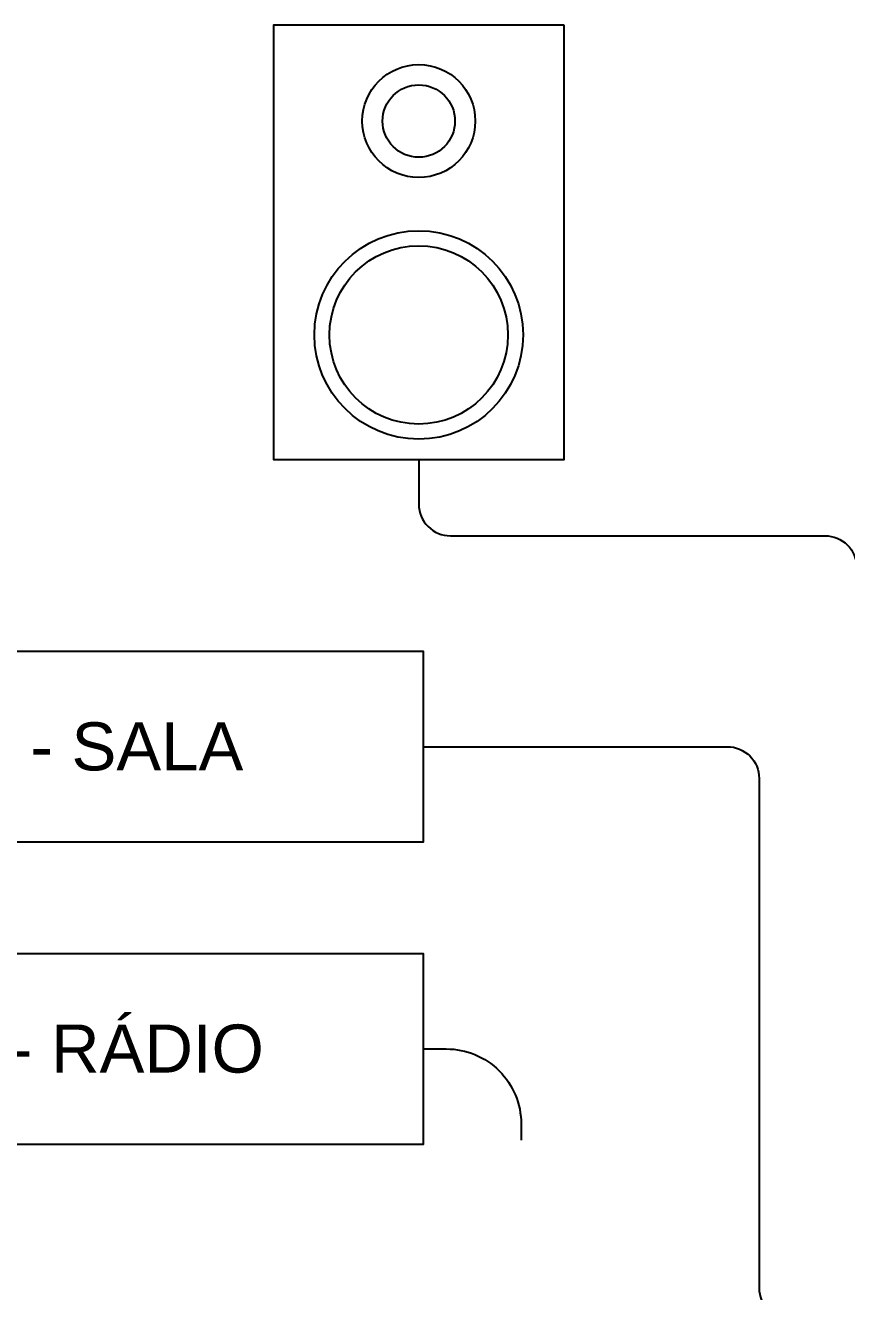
# Model space of a CAD drawing. Header units: millimetres. Extents: x 88 to 97873, y 32 to 55088.
# Drawn here: x 46669 to 47682, y 4862 to 6426 of the extents above; entities that cross this region are included whole.
import ezdxf

# ---------------------------------------------------------------- set-up
doc = ezdxf.new("R2010")
doc.units = ezdxf.units.MM
doc.header["$LTSCALE"] = 0.3
doc.styles.get("Standard").update_dxf_attribs({"font": 'arial.ttf'})

msp = doc.modelspace()

# ---------------------------------------------------------------- linework, layer by layer
msp.add_lwpolyline([(47333.2, 6426), (46974.8, 6426), (46974.8, 5889.8), (47333.2, 5889.8)], close=True)
at = {"color": 116, "true_color": 0x136734}
for points in [[(47154, 5889.8), (47154, 5834.8, 0.414214), (47193.1, 5795.8), (47655.2, 5795.8, -0.414214), (47694.3, 5756.7), (47694.3, 4887, 0.414214), (47733.4, 4847.9), (48461.3, 4847.9, 0.328228), (48498.6, 4875.4, 0.328228)], [(47159.9, 5535.3), (47280.3, 5535.3), (47534.8, 5535.3, -0.414214), (47573.9, 5496.2), (47573.9, 4867, 0.414214), (47613, 4827.9), (48508.9, 4827.9, 0.386826), (48547.8, 4863.3, 0.386826)], [(47159.9, 5162.2), (47188, 5162.2, -0.414214), (47280.3, 5069.8), (47280.3, 5049.7)]]:
    msp.add_lwpolyline(points, format="xyb", dxfattribs=at)
for points in [[(46249.9, 5417.8), (47159.9, 5417.8), (47159.9, 5652.8), (46249.9, 5652.8)], [(46249.9, 5044.6), (47159.9, 5044.6), (47159.9, 5279.7), (46249.9, 5279.7)]]:
    msp.add_lwpolyline(points, close=True, dxfattribs=at)
at = {"color": 0, "linetype": 'Continuous'}
for centre, radius in [((47154, 6307.8), 69.7), ((47154, 6307.8), 44.7), ((47154, 6043.7), 128.7), ((47154, 6043.7), 110.1)]:
    msp.add_circle(centre, radius, dxfattribs=at)

# ---------------------------------------------------------------- texts
at = {"attachment_point": 5}
for s, insert, char_height in [('AMP - SALA', (46704.9, 5535.3), 59.36), ('AMP - RÁDIO', (46704.9, 5162.2), 59.359)]:
    msp.add_mtext_dynamic_manual_height_columns(s, width=885.168, gutter_width=296.8, heights=[154.2], dxfattribs=dict(at, insert=insert, char_height=char_height))

doc.saveas('drawing.dxf')
